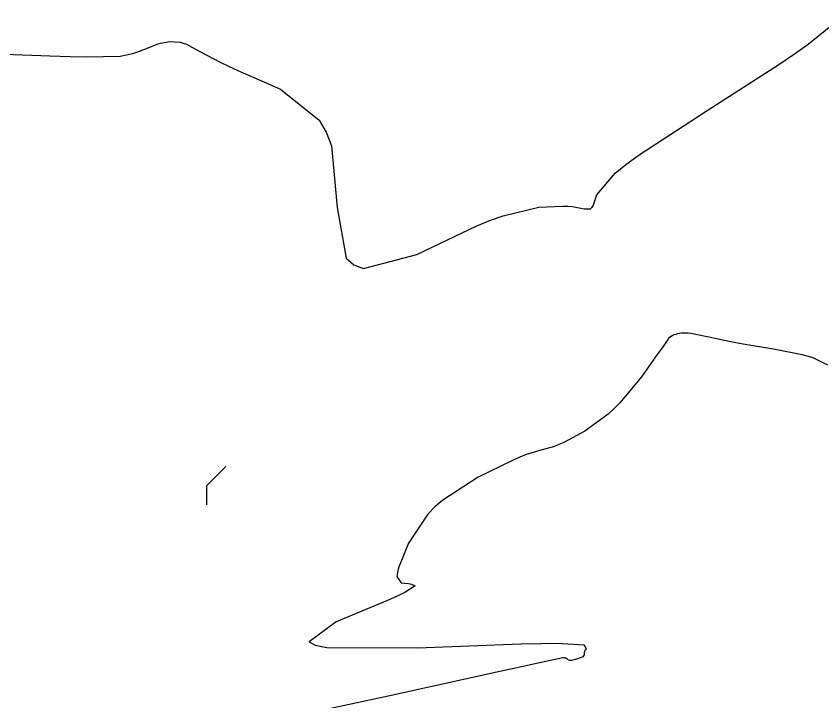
# Model space of a CAD drawing. Header units: metres. Extents: x 837475 to 838479, y 1189012 to 1191015.
# Drawn here: x 838312.87 to 838355.03, y 1190589.64 to 1190625.5 of the extents above; entities that cross this region are included whole.
import ezdxf

# ---------------------------------------------------------------- set-up
doc = ezdxf.new("R2010")
doc.units = ezdxf.units.M
doc.header["$LTSCALE"] = 0.3
for name, color, linetype in [('COTAS 10', 1, 'Continuous'), ('COTAS INT', 252, 'Continuous'), ('DRENAJE', 5, 'Continuous')]:
    doc.layers.add(name, color=color, linetype=linetype)

msp = doc.modelspace()

# ---------------------------------------------------------------- linework, layer by layer
at = {"layer": 'COTAS 10'}
msp.add_lwpolyline([(838309.401, 1190623.608), (838314.641, 1190623.422), (838315.693, 1190623.395), (838316.571, 1190623.378), (838318.302, 1190623.405), (838318.879, 1190623.524), (838319.03, 1190623.566), (838319.178, 1190623.612), (838319.679, 1190623.809), (838320.158, 1190624.001), (838320.291, 1190624.043), (838320.424, 1190624.081), (838320.907, 1190624.176), (838321.438, 1190624.139), (838321.601, 1190624.092), (838321.771, 1190624.03), (838322.446, 1190623.674), (838323.535, 1190623.089), (838323.966, 1190622.882), (838324.453, 1190622.656), (838326.681, 1190621.676), (838328.716, 1190620.055), (838329.081, 1190619.424), (838329.36, 1190618.714), (838329.652, 1190615.49), (838330.127, 1190612.84), (838330.522, 1190612.492), (838331.031, 1190612.31), (838333.821, 1190613.042), (838336.948, 1190614.529), (838337.67, 1190614.823), (838338.33, 1190615.065), (838340.192, 1190615.511), (838341.44, 1190615.566), (838341.712, 1190615.561), (838341.952, 1190615.547), (838342.551, 1190615.422), (838342.892, 1190615.424), (838342.968, 1190615.49), (838343.037, 1190615.584), (838343.22, 1190616.157), (838344.183, 1190617.293), (838344.744, 1190617.743), (838345.432, 1190618.25), (838348.98, 1190620.568), (838352.732, 1190622.966), (838353.549, 1190623.523), (838354.269, 1190624.035), (838356.071, 1190625.499)], dxfattribs=at)
at = {"layer": 'COTAS INT'}
msp.add_lwpolyline([(838355.292, 1190607.256), (838354.566, 1190607.615), (838354.277, 1190607.707), (838353.949, 1190607.796), (838352.45, 1190608.091), (838350.869, 1190608.353), (838350.491, 1190608.421), (838350.137, 1190608.487), (838349.076, 1190608.71), (838348.309, 1190608.87), (838348.142, 1190608.897), (838347.995, 1190608.916), (838347.627, 1190608.921), (838347.423, 1190608.879), (838347.379, 1190608.869), (838347.341, 1190608.859), (838347.248, 1190608.83), (838347.186, 1190608.8), (838347.167, 1190608.79), (838347.072, 1190608.735), (838347.004, 1190608.687), (838346.989, 1190608.673), (838346.975, 1190608.66), (838346.942, 1190608.612), (838346.715, 1190608.282), (838346.58, 1190608.09), (838346.413, 1190607.856), (838345.55, 1190606.646), (838344.447, 1190605.303), (838344.13, 1190604.984), (838343.807, 1190604.687), (838342.598, 1190603.807), (838341.499, 1190603.21), (838341.244, 1190603.093), (838341.012, 1190602.997), (838340.356, 1190602.822), (838339.53, 1190602.578), (838339.191, 1190602.438), (838338.805, 1190602.266), (838337.011, 1190601.386), (838335.172, 1190600.198), (838334.757, 1190599.834), (838334.382, 1190599.453), (838333.37, 1190597.949), (838332.858, 1190596.653), (838332.798, 1190596.403), (838332.774, 1190596.201), (838332.987, 1190595.867), (838333.372, 1190595.827), (838333.458, 1190595.811), (838333.534, 1190595.792), (838333.733, 1190595.707), (838333.183, 1190595.357), (838332.788, 1190595.173), (838332.286, 1190594.95), (838329.595, 1190593.827), (838328.19, 1190592.784), (838328.499, 1190592.611), (838329.111, 1190592.488), (838333.842, 1190592.463), (838339.256, 1190592.674), (838340.299, 1190592.7), (838341.143, 1190592.711), (838342.543, 1190592.634), (838342.627, 1190592.495), (838342.642, 1190592.467), (838342.653, 1190592.444), (838342.659, 1190592.401), (838342.641, 1190592.386), (838342.636, 1190592.381), (838342.611, 1190592.351), (838342.593, 1190592.322), (838342.585, 1190592.304), (838342.571, 1190592.267), (838342.562, 1190592.218), (838342.56, 1190592.2), (838342.559, 1190592.181), (838342.559, 1190592.097), (838342.498, 1190592.005), (838342.459, 1190591.981), (838342.41, 1190591.956), (838342.152, 1190591.871), (838341.891, 1190591.812), (838341.84, 1190591.804), (838341.798, 1190591.801), (838341.723, 1190591.818), (838341.704, 1190591.855), (838341.698, 1190591.864), (838341.692, 1190591.872), (838341.664, 1190591.897), (838341.632, 1190591.915), (838341.622, 1190591.92), (838341.612, 1190591.924), (838341.572, 1190591.935), (838341.534, 1190591.943), (838341.525, 1190591.944), (838341.517, 1190591.945), (838341.491, 1190591.947), (838341.471, 1190591.946), (838341.442, 1190591.946), (838340.071, 1190591.647), (838339.213, 1190591.458), (838338.147, 1190591.224), (838332.568, 1190589.997), (838326.885, 1190588.769)], dxfattribs=at)
at = {"layer": 'DRENAJE'}
msp.add_polyline3d([(838322.83787, 1190599.95018, 0), (838322.83787, 1190600.94984, 0), (838323.83753, 1190601.9495, 0)], dxfattribs=at)

doc.saveas('drawing.dxf')
